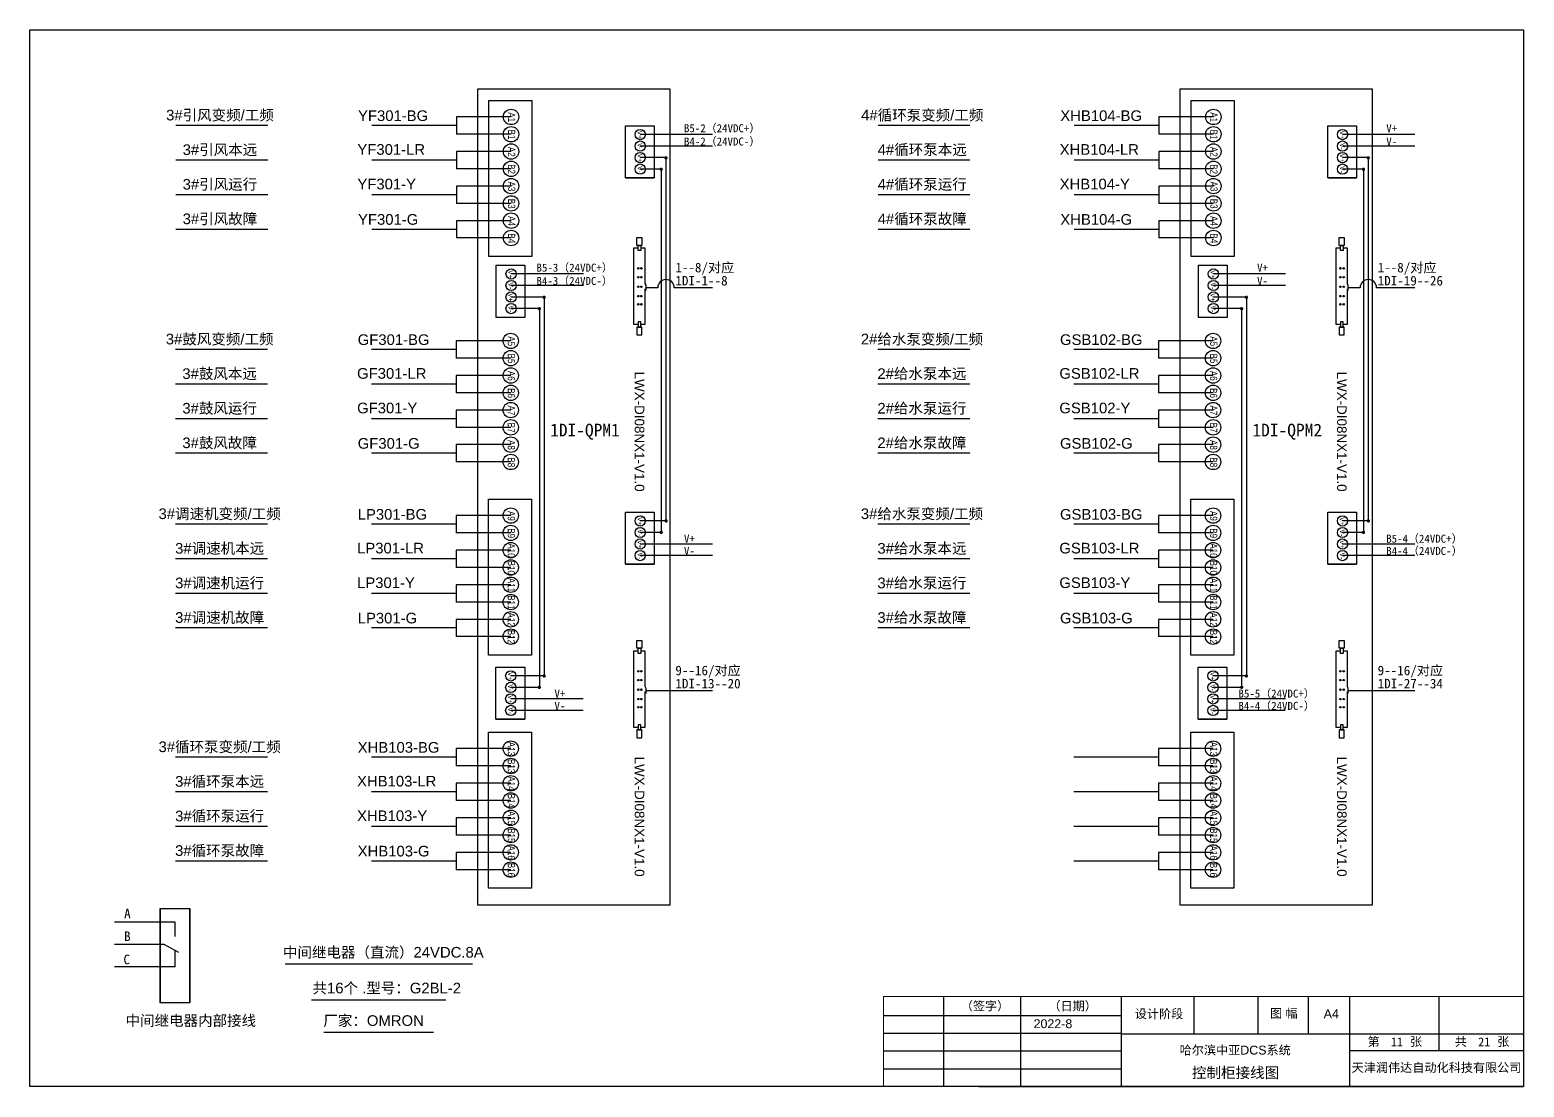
# Model space of a CAD drawing. Extents: x -156069 to -122631, y 9787 to 31117.
# Drawn here: x -156069 to -151867, y 13351 to 16323 of the extents above; entities that cross this region are included whole.
import ezdxf
from ezdxf.enums import TextEntityAlignment as Align

# ---------------------------------------------------------------- set-up
doc = ezdxf.new("R2010")
doc.units = 0
doc.layers.get('0').update_dxf_attribs({"linetype": 'CONTINUOUS'})
doc.layers.add('1', color=143, linetype='CONTINUOUS')
doc.layers.add('TEXT', color=3, linetype='CONTINUOUS')
doc.styles.add('Arial', font='arial.ttf')
doc.styles.get("Standard").update_dxf_attribs({"font": ''})
doc.styles.get('Standard').set_extended_font_data('SimSun')

msp = doc.modelspace()

# ---------------------------------------------------------------- linework, layer by layer
for p, q in [((-154809.14691, 16157.5412), (-154269.14691, 16157.5412)), ((-154809.14691, 13862.54148), (-154809.14691, 16157.5412)), ((-154269.14691, 16157.5412), (-154269.14691, 13862.54148)), ((-152834.42399, 16157.5412), (-152294.42399, 16157.5412)), ((-152834.42399, 13862.54148), (-152834.42399, 16157.5412)), ((-152294.42399, 16157.5412), (-152294.42399, 13862.54148)), ((-154869.18318, 16053.80863), (-155107.70578, 16053.80863)), ((-154715.85963, 16078.10863), (-154869.18318, 16078.10863)), ((-154869.18318, 16078.10863), (-154869.18318, 16029.50863)), ((-152894.46026, 16053.80863), (-153132.98286, 16053.80863)), ((-152741.13671, 16078.10863), (-152894.46026, 16078.10863)), ((-152894.46026, 16078.10863), (-152894.46026, 16029.50863)), ((-154715.85963, 16029.50863), (-154869.18318, 16029.50863)), ((-154149.41957, 16028.63164), (-154352.61583, 16028.63164)), ((-152741.13671, 16029.50863), (-152894.46026, 16029.50863)), ((-152174.69665, 16028.63164), (-152377.8929, 16028.63164)), ((-154715.85963, 15980.90863), (-154869.18318, 15980.90863)), ((-154869.18318, 15980.90863), (-154869.18318, 15932.30863)), ((-154149.42117, 15996.23164), (-154352.61583, 15996.23164)), ((-154280.3055, 15966.46327), (-154280.3055, 14942.13598)), ((-152741.13671, 15980.90863), (-152894.46026, 15980.90863)), ((-152894.46026, 15980.90863), (-152894.46026, 15932.30863)), ((-152174.69824, 15996.23164), (-152377.8929, 15996.23164)), ((-152305.58258, 15966.46327), (-152305.58258, 14942.13598)), ((-154869.18318, 15956.60863), (-155107.70578, 15956.60863)), ((-154715.85963, 15932.30863), (-154869.18318, 15932.30863)), ((-154277.65942, 15963.83164), (-154352.61583, 15963.83164)), ((-154290.8783, 15931.43164), (-154352.61583, 15931.43164)), ((-154293.63621, 15934.10964), (-154293.63621, 14913.35307)), ((-152894.46026, 15956.60863), (-153132.98286, 15956.60863)), ((-152741.13671, 15932.30863), (-152894.46026, 15932.30863)), ((-152302.9365, 15963.83164), (-152377.8929, 15963.83164)), ((-152316.15538, 15931.43164), (-152377.8929, 15931.43164)), ((-152318.91328, 15934.10964), (-152318.91328, 14913.35307)), ((-154715.85963, 15883.70863), (-154869.18318, 15883.70863)), ((-154869.18318, 15883.70863), (-154869.18318, 15835.10863)), ((-154394.47975, 15906.73558), (-154313.47975, 15906.73558)), ((-152741.13671, 15883.70863), (-152894.46026, 15883.70863)), ((-152894.46026, 15883.70863), (-152894.46026, 15835.10863)), ((-152419.75683, 15906.73558), (-152338.75683, 15906.73558)), ((-154869.18318, 15859.40863), (-155107.70578, 15859.40863)), ((-152894.46026, 15859.40863), (-153132.98286, 15859.40863)), ((-154715.85963, 15835.10863), (-154869.18318, 15835.10863)), ((-152741.13671, 15835.10863), (-152894.46026, 15835.10863)), ((-154869.18318, 15762.20863), (-155107.70578, 15762.20863)), ((-154715.85963, 15786.50863), (-154869.18318, 15786.50863)), ((-154869.18318, 15786.50863), (-154869.18318, 15737.90863)), ((-152894.46026, 15762.20863), (-153132.98286, 15762.20863)), ((-152741.13671, 15786.50863), (-152894.46026, 15786.50863)), ((-152894.46026, 15786.50863), (-152894.46026, 15737.90863)), ((-154715.85963, 15737.90863), (-154869.18318, 15737.90863)), ((-152741.13671, 15737.90863), (-152894.46026, 15737.90863)), ((-154370.3668, 15710.39719), (-154358.42691, 15710.39719)), ((-154370.3668, 15494.33104), (-154370.3668, 15710.39719)), ((-154350.95999, 15710.39719), (-154339.62417, 15710.39719)), ((-154339.62417, 15710.39719), (-154339.62417, 15610.35793)), ((-152395.64387, 15710.39719), (-152383.70399, 15710.39719)), ((-152395.64387, 15494.33104), (-152395.64387, 15710.39719)), ((-152376.23707, 15710.39719), (-152364.90125, 15710.39719)), ((-152364.90125, 15710.39719), (-152364.90125, 15610.35793)), ((-154512.66338, 15636.70923), (-154715.85963, 15636.70923)), ((-152537.94045, 15636.70923), (-152741.13671, 15636.70923)), ((-154512.66497, 15604.30923), (-154715.85963, 15604.30923)), ((-154339.62417, 15610.35793), (-154337.3267, 15605.35864)), ((-154339.62417, 15595.42033), (-154339.62417, 15494.33104)), ((-154339.62417, 15595.42033), (-154337.3267, 15590.42104)), ((-154337.3267, 15605.35864), (-154337.3267, 15590.42104)), ((-154303.51546, 15597.88984), (-154337.3267, 15597.88984)), ((-154149.41957, 15597.88984), (-154257.09553, 15597.88984)), ((-152537.94205, 15604.30923), (-152741.13671, 15604.30923)), ((-152364.90125, 15610.35793), (-152362.60378, 15605.35864)), ((-152364.90125, 15595.42033), (-152364.90125, 15494.33104)), ((-152364.90125, 15595.42033), (-152362.60378, 15590.42104)), ((-152362.60378, 15605.35864), (-152362.60378, 15590.42104)), ((-152328.79254, 15597.88984), (-152362.60378, 15597.88984)), ((-152174.69665, 15597.88984), (-152282.37261, 15597.88984)), ((-154625.70186, 15571.90923), (-154715.85963, 15571.90923)), ((-154623.05578, 15574.54085), (-154623.05578, 14507.15007)), ((-152650.97894, 15571.90923), (-152741.13671, 15571.90923)), ((-152648.33286, 15574.54085), (-152648.33286, 14507.15007)), ((-154639.1444, 15539.50923), (-154715.85963, 15539.50923)), ((-154636.38649, 15542.18723), (-154636.38649, 14474.75007)), ((-152664.42148, 15539.50923), (-152741.13671, 15539.50923)), ((-152661.66357, 15542.18723), (-152661.66357, 14474.75007)), ((-154358.43161, 15494.33104), (-154370.3668, 15494.33104)), ((-154339.62417, 15494.33104), (-154350.96468, 15494.33104)), ((-152383.70869, 15494.33104), (-152395.64387, 15494.33104)), ((-152364.90125, 15494.33104), (-152376.24176, 15494.33104)), ((-154870.05441, 15424.28586), (-155108.57701, 15424.28586)), ((-154716.73086, 15448.58586), (-154870.05441, 15448.58586)), ((-154870.05441, 15448.58586), (-154870.05441, 15399.98586)), ((-152895.33148, 15424.28586), (-153133.85408, 15424.28586)), ((-152742.00794, 15448.58586), (-152895.33148, 15448.58586)), ((-152895.33148, 15448.58586), (-152895.33148, 15399.98586)), ((-154716.73086, 15399.98586), (-154870.05441, 15399.98586)), ((-152742.00794, 15399.98586), (-152895.33148, 15399.98586)), ((-154716.73086, 15351.38586), (-154870.05441, 15351.38586)), ((-154870.05441, 15351.38586), (-154870.05441, 15302.78586)), ((-152742.00794, 15351.38586), (-152895.33148, 15351.38586)), ((-152895.33148, 15351.38586), (-152895.33148, 15302.78586)), ((-154870.05441, 15327.08586), (-155108.57701, 15327.08586)), ((-154716.73086, 15302.78586), (-154870.05441, 15302.78586)), ((-152895.33148, 15327.08586), (-153133.85408, 15327.08586)), ((-152742.00794, 15302.78586), (-152895.33148, 15302.78586)), ((-154716.73086, 15254.18586), (-154870.05441, 15254.18586)), ((-154870.05441, 15254.18586), (-154870.05441, 15205.58586)), ((-152742.00794, 15254.18586), (-152895.33148, 15254.18586)), ((-152895.33148, 15254.18586), (-152895.33148, 15205.58586)), ((-154870.05441, 15229.88586), (-155108.57701, 15229.88586)), ((-152895.33148, 15229.88586), (-153133.85408, 15229.88586)), ((-154716.73086, 15205.58586), (-154870.05441, 15205.58586)), ((-152742.00794, 15205.58586), (-152895.33148, 15205.58586)), ((-154870.05441, 15132.68586), (-155108.57701, 15132.68586)), ((-154716.73086, 15156.98586), (-154870.05441, 15156.98586)), ((-154870.05441, 15156.98586), (-154870.05441, 15108.38586)), ((-152895.33148, 15132.68586), (-153133.85408, 15132.68586)), ((-152742.00794, 15156.98586), (-152895.33148, 15156.98586)), ((-152895.33148, 15156.98586), (-152895.33148, 15108.38586)), ((-154716.73086, 15108.38586), (-154870.05441, 15108.38586)), ((-152742.00794, 15108.38586), (-152895.33148, 15108.38586)), ((-154716.73086, 14957.58823), (-154870.05441, 14957.58823)), ((-154870.05441, 14957.58823), (-154870.05441, 14908.98823)), ((-152742.00794, 14957.58823), (-152895.33148, 14957.58823)), ((-152895.33148, 14957.58823), (-152895.33148, 14908.98823)), ((-154870.05441, 14933.28823), (-155108.57701, 14933.28823)), ((-154277.133, 14942.54823), (-154352.61583, 14942.54823)), ((-154279.94077, 14942.54823), (-154279.94077, 14939.74045)), ((-152895.33148, 14933.28823), (-153133.85408, 14933.28823)), ((-152302.41007, 14942.54823), (-152377.8929, 14942.54823)), ((-152305.21785, 14942.54823), (-152305.21785, 14939.74045)), ((-154716.73086, 14908.98823), (-154870.05441, 14908.98823)), ((-154293.63621, 14910.14823), (-154352.61583, 14910.14823)), ((-154149.04784, 14877.74823), (-154352.61583, 14877.74823)), ((-154293.63621, 14910.14823), (-154293.63621, 14907.34045)), ((-152742.00794, 14908.98823), (-152895.33148, 14908.98823)), ((-152318.91328, 14910.14823), (-152377.8929, 14910.14823)), ((-152174.32491, 14877.74823), (-152377.8929, 14877.74823)), ((-152318.91328, 14910.14823), (-152318.91328, 14907.34045)), ((-154870.05441, 14836.08823), (-155108.57701, 14836.08823)), ((-154716.73086, 14860.38823), (-154870.05441, 14860.38823)), ((-154870.05441, 14860.38823), (-154870.05441, 14811.78823)), ((-154149.41957, 14845.34823), (-154352.61583, 14845.34823)), ((-152895.33148, 14836.08823), (-153133.85408, 14836.08823)), ((-152742.00794, 14860.38823), (-152895.33148, 14860.38823)), ((-152895.33148, 14860.38823), (-152895.33148, 14811.78823)), ((-152174.69665, 14845.34823), (-152377.8929, 14845.34823)), ((-154716.73086, 14811.78823), (-154870.05441, 14811.78823)), ((-154394.47975, 14820.65217), (-154313.47975, 14820.65217)), ((-152742.00794, 14811.78823), (-152895.33148, 14811.78823)), ((-152419.75683, 14820.65217), (-152338.75683, 14820.65217)), ((-154716.73086, 14763.18823), (-154870.05441, 14763.18823)), ((-154870.05441, 14763.18823), (-154870.05441, 14714.58823)), ((-152742.00794, 14763.18823), (-152895.33148, 14763.18823)), ((-152895.33148, 14763.18823), (-152895.33148, 14714.58823)), ((-154870.05441, 14738.88823), (-155108.57701, 14738.88823)), ((-154716.73086, 14714.58823), (-154870.05441, 14714.58823)), ((-152895.33148, 14738.88823), (-153133.85408, 14738.88823)), ((-152742.00794, 14714.58823), (-152895.33148, 14714.58823)), ((-154716.73086, 14665.98823), (-154870.05441, 14665.98823)), ((-154870.05441, 14665.98823), (-154870.05441, 14617.38823)), ((-152742.00794, 14665.98823), (-152895.33148, 14665.98823)), ((-152895.33148, 14665.98823), (-152895.33148, 14617.38823)), ((-154870.05441, 14641.68823), (-155108.57701, 14641.68823)), ((-152895.33148, 14641.68823), (-153133.85408, 14641.68823)), ((-154716.73086, 14617.38823), (-154870.05441, 14617.38823)), ((-152742.00794, 14617.38823), (-152895.33148, 14617.38823)), ((-154370.3668, 14577.96234), (-154358.42691, 14577.96234)), ((-154370.3668, 14361.89619), (-154370.3668, 14577.96234)), ((-154350.95999, 14577.96234), (-154339.62417, 14577.96234)), ((-154339.62417, 14577.96234), (-154339.62417, 14477.92307)), ((-152395.64387, 14577.96234), (-152383.70399, 14577.96234)), ((-152395.64387, 14361.89619), (-152395.64387, 14577.96234)), ((-152376.23707, 14577.96234), (-152364.90125, 14577.96234)), ((-152364.90125, 14577.96234), (-152364.90125, 14477.92307)), ((-154620.29787, 14507.15007), (-154716.73086, 14507.15007)), ((-154623.05578, 14506.62323), (-154623.05578, 14503.81545)), ((-152645.57495, 14507.15007), (-152742.00794, 14507.15007)), ((-152648.33286, 14506.62323), (-152648.33286, 14503.81545)), ((-154633.57871, 14474.75007), (-154716.73086, 14474.75007)), ((-154636.38649, 14474.75007), (-154636.38649, 14471.94229)), ((-154339.62417, 14477.92307), (-154337.3267, 14472.92378)), ((-154339.62417, 14462.98547), (-154339.62417, 14361.89619)), ((-154339.62417, 14462.98547), (-154337.3267, 14457.98618)), ((-154337.3267, 14472.92378), (-154337.3267, 14457.98618)), ((-154149.41957, 14465.45498), (-154337.3267, 14465.45498)), ((-152658.85579, 14474.75007), (-152742.00794, 14474.75007)), ((-152661.66357, 14474.75007), (-152661.66357, 14471.94229)), ((-152364.90125, 14477.92307), (-152362.60378, 14472.92378)), ((-152364.90125, 14462.98547), (-152364.90125, 14361.89619)), ((-152364.90125, 14462.98547), (-152362.60378, 14457.98618)), ((-152362.60378, 14472.92378), (-152362.60378, 14457.98618)), ((-152174.69665, 14465.45498), (-152362.60378, 14465.45498)), ((-154513.16287, 14442.35007), (-154716.73086, 14442.35007)), ((-152538.43995, 14442.35007), (-152742.00794, 14442.35007)), ((-154758.59479, 14385.25401), (-154677.59479, 14385.25401)), ((-154513.5346, 14409.95007), (-154716.73086, 14409.95007)), ((-152783.87187, 14385.25401), (-152702.87187, 14385.25401)), ((-152538.81168, 14409.95007), (-152742.00794, 14409.95007)), ((-154358.43161, 14361.89619), (-154370.3668, 14361.89619)), ((-154339.62417, 14361.89619), (-154350.96468, 14361.89619)), ((-152383.70869, 14361.89619), (-152395.64387, 14361.89619)), ((-152364.90125, 14361.89619), (-152376.24176, 14361.89619)), ((-154716.73086, 14302.55483), (-154870.05441, 14302.55483)), ((-154870.05441, 14302.55483), (-154870.05441, 14253.95483)), ((-152742.00794, 14302.55483), (-152895.33148, 14302.55483)), ((-152895.33148, 14302.55483), (-152895.33148, 14253.95483)), ((-154870.05441, 14278.25483), (-155108.57701, 14278.25483)), ((-154716.73086, 14253.95483), (-154870.05441, 14253.95483)), ((-152895.33148, 14278.25483), (-153133.85408, 14278.25483)), ((-152742.00794, 14253.95483), (-152895.33148, 14253.95483)), ((-154716.73086, 14205.35483), (-154870.05441, 14205.35483)), ((-154870.05441, 14205.35483), (-154870.05441, 14156.75483)), ((-152742.00794, 14205.35483), (-152895.33148, 14205.35483)), ((-152895.33148, 14205.35483), (-152895.33148, 14156.75483)), ((-154870.05441, 14181.05483), (-155108.57701, 14181.05483)), ((-152895.33148, 14181.05483), (-153133.85408, 14181.05483)), ((-154716.73086, 14156.75483), (-154870.05441, 14156.75483)), ((-152742.00794, 14156.75483), (-152895.33148, 14156.75483)), ((-154870.05441, 14083.85483), (-155108.57701, 14083.85483)), ((-154716.73086, 14108.15483), (-154870.05441, 14108.15483)), ((-154870.05441, 14108.15483), (-154870.05441, 14059.55483)), ((-152895.33148, 14083.85483), (-153133.85408, 14083.85483)), ((-152742.00794, 14108.15483), (-152895.33148, 14108.15483)), ((-152895.33148, 14108.15483), (-152895.33148, 14059.55483)), ((-154716.73086, 14059.55483), (-154870.05441, 14059.55483)), ((-152742.00794, 14059.55483), (-152895.33148, 14059.55483)), ((-154716.73086, 14010.95483), (-154870.05441, 14010.95483)), ((-154870.05441, 14010.95483), (-154870.05441, 13962.35483)), ((-152742.00794, 14010.95483), (-152895.33148, 14010.95483)), ((-152895.33148, 14010.95483), (-152895.33148, 13962.35483)), ((-154870.05441, 13986.65483), (-155108.57701, 13986.65483)), ((-154716.73086, 13962.35483), (-154870.05441, 13962.35483)), ((-152895.33148, 13986.65483), (-153133.85408, 13986.65483)), ((-152742.00794, 13962.35483), (-152895.33148, 13962.35483)), ((-154269.14691, 13862.54148), (-154809.14691, 13862.54148)), ((-152294.42399, 13862.54148), (-152834.42399, 13862.54148)), ((-155351.36347, 13697.46596), (-154824.69913, 13697.46596)), ((-155277.13333, 13596.9186), (-154898.92927, 13596.9186)), ((-155242.46704, 13505.51191), (-154933.59555, 13505.51191))]:
    msp.add_line(p, q)
at = {"color": 1}
for p, q in [((-155702.93758, 13853.65327), (-155702.93758, 13588.30804)), ((-155618.79918, 13588.30816), (-155618.72945, 13853.65327)), ((-155660.44743, 13814.84801), (-155831.41815, 13814.84801)), ((-155660.44743, 13774.40924), (-155660.44743, 13814.84801)), ((-155660.44743, 13774.40924), (-155660.44743, 13814.84801)), ((-155691.64637, 13751.84801), (-155831.41815, 13751.84801)), ((-155650.44743, 13729.28678), (-155691.64637, 13751.84801)), ((-155660.44743, 13688.84801), (-155660.44743, 13734.76295)), ((-155660.44743, 13688.84801), (-155831.41815, 13688.84801)), ((-155618.79918, 13588.30816), (-155703.00731, 13588.30816))]:
    msp.add_line(p, q, dxfattribs=at)
for points in [[(-154778.65553, 16124.77018), (-154657.15553, 16124.77018), (-154657.15553, 15686.27265), (-154778.65553, 15686.27265)], [(-152803.9326, 16124.77018), (-152682.4326, 16124.77018), (-152682.4326, 15686.27265), (-152803.9326, 15686.27265)], [(-154394.47975, 16053.39434), (-154313.47975, 16053.39434), (-154313.47975, 15906.73558), (-154394.47975, 15906.73558)], [(-152419.75683, 16053.39434), (-152338.75683, 16053.39434), (-152338.75683, 15906.73558), (-152419.75683, 15906.73558)], [(-154347.80476, 15717.08564), (-154362.31454, 15717.08564), (-154362.31454, 15739.42934), (-154347.80476, 15739.42934)], [(-154358.42691, 15717.08564), (-154350.95999, 15717.08564), (-154350.95999, 15702.48465), (-154358.42691, 15702.48465)], [(-152373.08184, 15717.08564), (-152387.59161, 15717.08564), (-152387.59161, 15739.42934), (-152373.08184, 15739.42934)], [(-152383.70399, 15717.08564), (-152376.23707, 15717.08564), (-152376.23707, 15702.48465), (-152383.70399, 15702.48465)], [(-154757.72356, 15661.47193), (-154676.72356, 15661.47193), (-154676.72356, 15514.81316), (-154757.72356, 15514.81316)], [(-152783.00064, 15661.47193), (-152702.00064, 15661.47193), (-152702.00064, 15514.81316), (-152783.00064, 15514.81316)], [(-154347.80946, 15487.68156), (-154362.31923, 15487.68156), (-154362.31923, 15465.33785), (-154347.80946, 15465.33785)], [(-154358.43161, 15487.68156), (-154350.96468, 15487.68156), (-154350.96468, 15502.28255), (-154358.43161, 15502.28255)], [(-152373.08654, 15487.68156), (-152387.59631, 15487.68156), (-152387.59631, 15465.33785), (-152373.08654, 15465.33785)], [(-152383.70869, 15487.68156), (-152376.24176, 15487.68156), (-152376.24176, 15502.28255), (-152383.70869, 15502.28255)], [(-154779.52675, 15004.24979), (-154658.02675, 15004.24979), (-154658.02675, 14565.75225), (-154779.52675, 14565.75225)], [(-152804.80383, 15004.24979), (-152683.30383, 15004.24979), (-152683.30383, 14565.75225), (-152804.80383, 14565.75225)], [(-154394.47975, 14967.31093), (-154313.47975, 14967.31093), (-154313.47975, 14820.65217), (-154394.47975, 14820.65217)], [(-152419.75683, 14967.31093), (-152338.75683, 14967.31093), (-152338.75683, 14820.65217), (-152419.75683, 14820.65217)], [(-154347.80476, 14584.65078), (-154362.31454, 14584.65078), (-154362.31454, 14606.99449), (-154347.80476, 14606.99449)], [(-154358.42691, 14584.65078), (-154350.95999, 14584.65078), (-154350.95999, 14570.04979), (-154358.42691, 14570.04979)], [(-152373.08184, 14584.65078), (-152387.59161, 14584.65078), (-152387.59161, 14606.99449), (-152373.08184, 14606.99449)], [(-152383.70399, 14584.65078), (-152376.23707, 14584.65078), (-152376.23707, 14570.04979), (-152383.70399, 14570.04979)], [(-154758.59479, 14531.91277), (-154677.59479, 14531.91277), (-154677.59479, 14385.25401), (-154758.59479, 14385.25401)], [(-152783.87187, 14531.91277), (-152702.87187, 14531.91277), (-152702.87187, 14385.25401), (-152783.87187, 14385.25401)], [(-154358.43161, 14355.2467), (-154350.96468, 14355.2467), (-154350.96468, 14369.84769), (-154358.43161, 14369.84769)], [(-152383.70869, 14355.2467), (-152376.24176, 14355.2467), (-152376.24176, 14369.84769), (-152383.70869, 14369.84769)], [(-154779.52675, 14349.21638), (-154658.02675, 14349.21638), (-154658.02675, 13910.71885), (-154779.52675, 13910.71885)], [(-154347.80946, 14355.2467), (-154362.31923, 14355.2467), (-154362.31923, 14332.903), (-154347.80946, 14332.903)], [(-152804.80383, 14349.21638), (-152683.30383, 14349.21638), (-152683.30383, 13910.71885), (-152804.80383, 13910.71885)], [(-152373.08654, 14355.2467), (-152387.59631, 14355.2467), (-152387.59631, 14332.903), (-152373.08654, 14332.903)]]:
    msp.add_lwpolyline(points, close=True)
at = {"color": 0, "const_width": 3.55509}
for points in [[(-154282.95157, 15963.83164, 1.416007894), (-154277.65942, 15963.83164, 0.8562672404)], [(-152308.22865, 15963.83164, 1.416007894), (-152302.9365, 15963.83164, 0.8562672404)], [(-154296.28228, 15931.84389, 1.416007894), (-154290.99013, 15931.84389, 0.8562672404)], [(-152321.55936, 15931.84389, 1.416007894), (-152316.26721, 15931.84389, 0.8562672404)], [(-154625.70186, 15571.90923, 1.416007894), (-154620.4097, 15571.90923, 0.8562672404)], [(-152650.97894, 15571.90923, 1.416007894), (-152645.68678, 15571.90923, 0.8562672404)], [(-154639.03257, 15539.92148, 1.416007894), (-154633.74041, 15539.92148, 0.8562672404)], [(-152664.30965, 15539.92148, 1.416007894), (-152659.01749, 15539.92148, 0.8562672404)], [(-154282.58685, 14943.48732, 1.416007894), (-154277.2947, 14943.48732, 0.8562672404)], [(-152307.86393, 14943.48732, 1.416007894), (-152302.57177, 14943.48732, 0.8562672404)], [(-154296.28228, 14911.08732, 1.416007894), (-154290.99013, 14911.08732, 0.8562672404)], [(-152321.55936, 14911.08732, 1.416007894), (-152316.26721, 14911.08732, 0.8562672404)], [(-154625.70186, 14507.56232, 1.416007894), (-154620.4097, 14507.56232, 0.8562672404)], [(-152650.97894, 14507.56232, 1.416007894), (-152645.68678, 14507.56232, 0.8562672404)], [(-154639.03257, 14475.68916, 1.416007894), (-154633.74041, 14475.68916, 0.8562672404)], [(-152664.30965, 14475.68916, 1.416007894), (-152659.01749, 14475.68916, 0.8562672404)]]:
    msp.add_lwpolyline(points, format="xyb", close=True, dxfattribs=at)
at = {"color": 1}
msp.add_lwpolyline([(-155702.93758, 13853.65327), (-155618.79918, 13853.65327), (-155618.79918, 13588.30816), (-155702.93758, 13588.30816)], close=True, dxfattribs=at)
for centre, radius in [((-154715.85963, 16078.10863), 21.66598), ((-152741.13671, 16078.10863), 21.66598), ((-154715.85963, 16029.50863), 21.66598), ((-152741.13671, 16029.50863), 21.66598), ((-154352.61583, 16028.63164), 14.44399), ((-154352.61583, 15996.23164), 14.44399), ((-152377.8929, 16028.63164), 14.44399), ((-152377.8929, 15996.23164), 14.44399), ((-154715.85963, 15980.90863), 21.66598), ((-154352.61583, 15963.83164), 14.44399), ((-152741.13671, 15980.90863), 21.66598), ((-152377.8929, 15963.83164), 14.44399), ((-154715.85963, 15932.30863), 21.66598), ((-154352.61583, 15931.43164), 14.44399), ((-152741.13671, 15932.30863), 21.66598), ((-152377.8929, 15931.43164), 14.44399), ((-154715.85963, 15883.70863), 21.66598), ((-152741.13671, 15883.70863), 21.66598), ((-154715.85963, 15835.10863), 21.66598), ((-152741.13671, 15835.10863), 21.66598), ((-154715.85963, 15786.50863), 21.66598), ((-152741.13671, 15786.50863), 21.66598), ((-154715.85963, 15737.90863), 21.66598), ((-152741.13671, 15737.90863), 21.66598), ((-154715.85963, 15636.70923), 14.44399), ((-154358.42691, 15652.47356), 2.00385), ((-154349.37301, 15652.47356), 2.00385), ((-152741.13671, 15636.70923), 14.44399), ((-152383.70399, 15652.47356), 2.00385), ((-152374.65009, 15652.47356), 2.00385), ((-154715.85963, 15604.30923), 14.44399), ((-154358.42691, 15627.50573), 2.00385), ((-154358.42691, 15600.75318), 2.00385), ((-154349.37301, 15627.50573), 2.00385), ((-154349.37301, 15600.75318), 2.00385), ((-152741.13671, 15604.30923), 14.44399), ((-152383.70399, 15627.50573), 2.00385), ((-152383.70399, 15600.75318), 2.00385), ((-152374.65009, 15627.50573), 2.00385), ((-152374.65009, 15600.75318), 2.00385), ((-154715.85963, 15571.90923), 14.44399), ((-154715.85963, 15539.50923), 14.44399), ((-154358.42691, 15574.35307), 2.00385), ((-154358.42691, 15551.50078), 2.00385), ((-154349.37301, 15574.35307), 2.00385), ((-154349.37301, 15551.50078), 2.00385), ((-152741.13671, 15571.90923), 14.44399), ((-152741.13671, 15539.50923), 14.44399), ((-152383.70399, 15574.35307), 2.00385), ((-152383.70399, 15551.50078), 2.00385), ((-152374.65009, 15574.35307), 2.00385), ((-152374.65009, 15551.50078), 2.00385), ((-154716.73086, 15448.58586), 21.66598), ((-152742.00794, 15448.58586), 21.66598), ((-154716.73086, 15399.98586), 21.66598), ((-152742.00794, 15399.98586), 21.66598), ((-154716.73086, 15351.38586), 21.66598), ((-152742.00794, 15351.38586), 21.66598), ((-154716.73086, 15302.78586), 21.66598), ((-152742.00794, 15302.78586), 21.66598), ((-154716.73086, 15254.18586), 21.66598), ((-152742.00794, 15254.18586), 21.66598), ((-154716.73086, 15205.58586), 21.66598), ((-152742.00794, 15205.58586), 21.66598), ((-154716.73086, 15156.98586), 21.66598), ((-152742.00794, 15156.98586), 21.66598), ((-154716.73086, 15108.38586), 21.66598), ((-152742.00794, 15108.38586), 21.66598), ((-154716.73086, 14957.58823), 21.66598), ((-152742.00794, 14957.58823), 21.66598), ((-154716.73086, 14908.98823), 21.66598), ((-154352.61583, 14942.54823), 14.44399), ((-154352.61583, 14910.14823), 14.44399), ((-152742.00794, 14908.98823), 21.66598), ((-152377.8929, 14942.54823), 14.44399), ((-152377.8929, 14910.14823), 14.44399), ((-154716.73086, 14860.38823), 21.66598), ((-154352.61583, 14877.74823), 14.44399), ((-152742.00794, 14860.38823), 21.66598), ((-152377.8929, 14877.74823), 14.44399), ((-154716.73086, 14811.78823), 21.66598), ((-154352.61583, 14845.34823), 14.44399), ((-152742.00794, 14811.78823), 21.66598), ((-152377.8929, 14845.34823), 14.44399), ((-154716.73086, 14763.18823), 21.66598), ((-152742.00794, 14763.18823), 21.66598), ((-154716.73086, 14714.58823), 21.66598), ((-152742.00794, 14714.58823), 21.66598), ((-154716.73086, 14665.98823), 21.66598), ((-152742.00794, 14665.98823), 21.66598), ((-154716.73086, 14617.38823), 21.66598), ((-152742.00794, 14617.38823), 21.66598), ((-154716.73086, 14507.15007), 14.44399), ((-154358.42691, 14520.03871), 2.00385), ((-154358.42691, 14495.07088), 2.00385), ((-154349.37301, 14520.03871), 2.00385), ((-154349.37301, 14495.07088), 2.00385), ((-152742.00794, 14507.15007), 14.44399), ((-152383.70399, 14520.03871), 2.00385), ((-152383.70399, 14495.07088), 2.00385), ((-152374.65009, 14520.03871), 2.00385), ((-152374.65009, 14495.07088), 2.00385), ((-154716.73086, 14474.75007), 14.44399), ((-154716.73086, 14442.35007), 14.44399), ((-154358.42691, 14468.31833), 2.00385), ((-154349.37301, 14468.31833), 2.00385), ((-152742.00794, 14474.75007), 14.44399), ((-152742.00794, 14442.35007), 14.44399), ((-152383.70399, 14468.31833), 2.00385), ((-152374.65009, 14468.31833), 2.00385), ((-154716.73086, 14409.95007), 14.44399), ((-154358.42691, 14441.91822), 2.00385), ((-154358.42691, 14419.06593), 2.00385), ((-154349.37301, 14441.91822), 2.00385), ((-154349.37301, 14419.06593), 2.00385), ((-152742.00794, 14409.95007), 14.44399), ((-152383.70399, 14441.91822), 2.00385), ((-152383.70399, 14419.06593), 2.00385), ((-152374.65009, 14441.91822), 2.00385), ((-152374.65009, 14419.06593), 2.00385), ((-154716.73086, 14302.55483), 21.66598), ((-152742.00794, 14302.55483), 21.66598), ((-154716.73086, 14253.95483), 21.66598), ((-152742.00794, 14253.95483), 21.66598), ((-154716.73086, 14205.35483), 21.66598), ((-152742.00794, 14205.35483), 21.66598), ((-154716.73086, 14156.75483), 21.66598), ((-152742.00794, 14156.75483), 21.66598), ((-154716.73086, 14108.15483), 21.66598), ((-152742.00794, 14108.15483), 21.66598), ((-154716.73086, 14059.55483), 21.66598), ((-152742.00794, 14059.55483), 21.66598), ((-154716.73086, 14010.95483), 21.66598), ((-152742.00794, 14010.95483), 21.66598), ((-154716.73086, 13962.35483), 21.66598), ((-152742.00794, 13962.35483), 21.66598)]:
    msp.add_circle(centre, radius)
for centre in [(-154280.3055, 15597.88984), (-152305.58258, 15597.88984)]:
    msp.add_arc(centre, 23.20997, 0, 180)
at = {"layer": '1'}
for p, q in [((-156068.88514, 16322.76884), (-151868.88516, 16322.76884)), ((-156068.88514, 13352.76884), (-156068.88514, 16322.76884)), ((-151868.88516, 16322.76884), (-151868.88516, 13352.76884)), ((-153499.73475, 13606.24269), (-153499.73475, 13351.94418)), ((-153283.36348, 13606.24269), (-153283.36348, 13351.94418)), ((-152999.9437, 13606.24269), (-152999.9437, 13351.94418)), ((-152796.44568, 13606.24269), (-152796.44568, 13501.33555)), ((-152615.81789, 13606.24269), (-152615.81789, 13501.33555)), ((-152475.04695, 13606.24269), (-152475.04695, 13501.33555)), ((-152358.43199, 13606.24269), (-152358.43199, 13351.94418)), ((-152107.22416, 13606.24269), (-152107.22416, 13453.47743)), ((-153668.88521, 13552.76884), (-152999.9437, 13552.76884)), ((-153668.88521, 13502.76884), (-152999.9437, 13502.76884)), ((-152999.9437, 13501.33555), (-152254.42089, 13501.33555)), ((-152255.6855, 13501.33555), (-151868.88516, 13501.33555)), ((-153668.88521, 13452.76884), (-152999.9437, 13452.76884)), ((-151868.88516, 13453.47743), (-152358.43199, 13453.47743)), ((-153668.88521, 13402.76884), (-152999.9437, 13402.76884)), ((-151868.88516, 13352.76884), (-156068.88514, 13352.76884)), ((-153400.31011, 13352.76884), (-153668.88521, 13352.76885)), ((-153400.31011, 13352.76884), (-151868.88516, 13352.76884))]:
    msp.add_line(p, q, dxfattribs=at)
at = {"layer": '1', "const_width": 3}
for points in [[(-153668.88521, 13606.24269), (-151868.88516, 13606.24269)], [(-153668.88521, 13352.76885), (-153668.88521, 13606.24269)]]:
    msp.add_lwpolyline(points, dxfattribs=at)
at = {"layer": 'TEXT'}
for p, q in [((-155400.22742, 16053.80863), (-155658.25967, 16053.80863)), ((-153425.5045, 16053.80863), (-153683.53675, 16053.80863)), ((-155400.22742, 15956.60863), (-155658.25967, 15956.60863)), ((-153425.5045, 15956.60863), (-153683.53675, 15956.60863)), ((-155400.22742, 15859.40863), (-155658.25967, 15859.40863)), ((-153425.5045, 15859.40863), (-153683.53675, 15859.40863)), ((-155400.22742, 15762.20863), (-155658.25967, 15762.20863)), ((-153425.5045, 15762.20863), (-153683.53675, 15762.20863)), ((-155401.09865, 15424.28586), (-155659.13089, 15424.28586)), ((-153426.37573, 15424.28586), (-153684.40797, 15424.28586)), ((-155401.09865, 15327.08586), (-155659.13089, 15327.08586)), ((-153426.37573, 15327.08586), (-153684.40797, 15327.08586)), ((-155401.09865, 15229.88586), (-155659.13089, 15229.88586)), ((-153426.37573, 15229.88586), (-153684.40797, 15229.88586)), ((-155401.09865, 15132.68586), (-155659.13089, 15132.68586)), ((-153426.37573, 15132.68586), (-153684.40797, 15132.68586)), ((-155401.09865, 14933.28823), (-155659.13089, 14933.28823)), ((-153426.37573, 14933.28823), (-153684.40797, 14933.28823)), ((-155401.09865, 14836.08823), (-155659.13089, 14836.08823)), ((-153426.37573, 14836.08823), (-153684.40797, 14836.08823)), ((-155401.09865, 14738.88823), (-155659.13089, 14738.88823)), ((-153426.37573, 14738.88823), (-153684.40797, 14738.88823)), ((-155401.09865, 14641.68823), (-155659.13089, 14641.68823)), ((-153426.37573, 14641.68823), (-153684.40797, 14641.68823)), ((-155401.09865, 14278.25483), (-155659.13089, 14278.25483)), ((-155401.09865, 14181.05483), (-155659.13089, 14181.05483)), ((-155401.09865, 14083.85483), (-155659.13089, 14083.85483)), ((-155401.09865, 13986.65483), (-155659.13089, 13986.65483))]:
    msp.add_line(p, q, dxfattribs=at)

# ---------------------------------------------------------------- texts
at = {"color": 0, "style": 'Arial', "width": 0.8}
for s, height, p in [('A1', 20.25, (-154714.21076, 16077.29488)), ('A1', 20.25, (-152739.48784, 16077.29488)), ('B1', 20.25, (-154714.21076, 16028.69488)), ('V+', 13.5, (-154353.35147, 16027.71284)), ('B1', 20.25, (-152739.48784, 16028.69488)), ('V+', 13.5, (-152378.62854, 16027.71284)), ('A2', 20.25, (-154714.21076, 15980.09488)), ('V-', 13.5, (-154353.35147, 15995.31284)), ('V+', 13.5, (-154353.35147, 15962.91284)), ('A2', 20.25, (-152739.48784, 15980.09488)), ('V-', 13.5, (-152378.62854, 15995.31284)), ('V+', 13.5, (-152378.62854, 15962.91284)), ('B2', 20.25, (-154714.21076, 15931.49488)), ('V-', 13.5, (-154353.35147, 15930.51284)), ('B2', 20.25, (-152739.48784, 15931.49488)), ('V-', 13.5, (-152378.62854, 15930.51284)), ('A3', 20.25, (-154714.21076, 15882.89488)), ('A3', 20.25, (-152739.48784, 15882.89488)), ('B3', 20.25, (-154714.21076, 15834.29488)), ('B3', 20.25, (-152739.48784, 15834.29488)), ('A4', 20.25, (-154714.21076, 15785.69488)), ('A4', 20.25, (-152739.48784, 15785.69488)), ('B4', 20.25, (-154714.21076, 15737.09488)), ('B4', 20.25, (-152739.48784, 15737.09488)), ('V+', 13.5, (-154716.59527, 15635.79042)), ('V+', 13.5, (-152741.87235, 15635.79042)), ('V-', 13.5, (-154716.59527, 15603.39042)), ('V-', 13.5, (-152741.87235, 15603.39042)), ('V+', 13.5, (-154716.59527, 15570.99042)), ('V-', 13.5, (-154716.59527, 15538.59042)), ('V+', 13.5, (-152741.87235, 15570.99042)), ('V-', 13.5, (-152741.87235, 15538.59042)), ('A5', 20.25, (-154715.08199, 15447.77211)), ('A5', 20.25, (-152740.35906, 15447.77211)), ('B5', 20.25, (-154715.08199, 15399.17211)), ('B5', 20.25, (-152740.35906, 15399.17211)), ('A6', 20.25, (-154715.08199, 15350.57211)), ('A6', 20.25, (-152740.35906, 15350.57211)), ('B6', 20.25, (-154715.08199, 15301.97211)), ('B6', 20.25, (-152740.35906, 15301.97211)), ('A7', 20.25, (-154715.08199, 15253.37211)), ('A7', 20.25, (-152740.35906, 15253.37211)), ('B7', 20.25, (-154715.08199, 15204.77211)), ('B7', 20.25, (-152740.35906, 15204.77211)), ('A8', 20.25, (-154715.08199, 15156.17211)), ('A8', 20.25, (-152740.35906, 15156.17211)), ('B8', 20.25, (-154715.08199, 15107.57211)), ('B8', 20.25, (-152740.35906, 15107.57211)), ('A9', 20.25, (-154715.08199, 14956.77448)), ('A9', 20.25, (-152740.35906, 14956.77448)), ('B9', 20.25, (-154715.08199, 14908.17448)), ('V+', 13.5, (-154353.35147, 14941.62943)), ('V-', 13.5, (-154353.35147, 14909.22943)), ('B9', 20.25, (-152740.35906, 14908.17448)), ('V+', 13.5, (-152378.62854, 14941.62943)), ('V-', 13.5, (-152378.62854, 14909.22943)), ('A10', 20.25, (-154715.08199, 14859.57448)), ('V+', 13.5, (-154353.35147, 14876.82943)), ('A10', 20.25, (-152740.35906, 14859.57448)), ('V+', 13.5, (-152378.62854, 14876.82943)), ('V-', 13.5, (-154353.35147, 14844.42943)), ('V-', 13.5, (-152378.62854, 14844.42943)), ('B10', 20.25, (-154715.08199, 14810.97448)), ('B10', 20.25, (-152740.35906, 14810.97448)), ('A11', 20.25, (-154715.08199, 14762.37448)), ('A11', 20.25, (-152740.35906, 14762.37448)), ('B11', 20.25, (-154715.08199, 14713.77448)), ('B11', 20.25, (-152740.35906, 14713.77448)), ('A12', 20.25, (-154715.08199, 14665.17448)), ('A12', 20.25, (-152740.35906, 14665.17448)), ('B12', 20.25, (-154715.08199, 14616.57448)), ('B12', 20.25, (-152740.35906, 14616.57448)), ('V+', 13.5, (-154717.4665, 14506.23127)), ('V+', 13.5, (-152742.74358, 14506.23127)), ('V-', 13.5, (-154717.4665, 14473.83127)), ('V-', 13.5, (-152742.74358, 14473.83127)), ('V+', 13.5, (-154717.4665, 14441.43127)), ('V-', 13.5, (-154717.4665, 14409.03127)), ('V+', 13.5, (-152742.74358, 14441.43127)), ('V-', 13.5, (-152742.74358, 14409.03127)), ('A13', 20.25, (-154715.08199, 14301.74108)), ('A13', 20.25, (-152740.35906, 14301.74108)), ('B13', 20.25, (-154715.08199, 14253.14108)), ('B13', 20.25, (-152740.35906, 14253.14108)), ('A14', 20.25, (-154715.08199, 14204.54108)), ('A14', 20.25, (-152740.35906, 14204.54108)), ('B14', 20.25, (-154715.08199, 14155.94108)), ('B14', 20.25, (-152740.35906, 14155.94108)), ('A15', 20.25, (-154715.08199, 14107.34108)), ('A15', 20.25, (-152740.35906, 14107.34108)), ('B15', 20.25, (-154715.08199, 14058.74108)), ('B15', 20.25, (-152740.35906, 14058.74108)), ('A16', 20.25, (-154715.08199, 14010.14108)), ('A16', 20.25, (-152740.35906, 14010.14108)), ('B16', 20.25, (-154715.08199, 13961.54108)), ('B16', 20.25, (-152740.35906, 13961.54108))]:
    msp.add_text(s, height=height, rotation=270, dxfattribs=at).set_placement(p, align=Align.MIDDLE)
at = {"color": 0, "style": 'Arial'}
for p in [(-154354.62926, 15193.69977), (-152379.90634, 15193.69977), (-154354.62926, 14111.55266), (-152379.90634, 14111.55266)]:
    msp.add_text('LWX-DI08NX1-V1.0', height=27, rotation=270, dxfattribs=at).set_placement(p, align=Align.MIDDLE)
for s, p in [('1DI-QPM1', (-154508.14942, 15193.69977)), ('1DI-QPM2', (-152533.4265, 15193.69977))]:
    msp.add_text(s, height=36).set_placement(p, align=Align.MIDDLE)
at = {"color": 3}
for s, p in [('A', (-155803.92763, 13825.79648)), ('B', (-155803.92763, 13761.76751)), ('C', (-155805.83527, 13696.53045))]:
    msp.add_text(s, height=27, dxfattribs=at).set_placement(p)
at = {"layer": '1', "style": 'Arial'}
for s, p in [('（签字）', (-153451.48766, 13566.84092)), ('（日期）', (-153205.05058, 13566.84092)), ('设计阶段', (-152962.27083, 13544.87627)), ('图 幅', (-152582.00997, 13546.01976)), ('2022-8', (-153246.62807, 13516.9255)), ('A4', (-152430.88648, 13544.92425))]:
    msp.add_text(s, height=25, dxfattribs=at).set_placement(p)
at = {"layer": '1'}
for s, p in [('第     张', (-152307.40892, 13466.82003)), ('11', (-152241.85003, 13465.76494)), ('共     张', (-152062.22543, 13466.82003)), ('21', (-151996.66655, 13465.76494))]:
    msp.add_text(s, height=25, dxfattribs=at).set_placement(p)
at = {"layer": '1', "style": 'Arial'}
for s, height, p in [('哈尔滨中亚DCS系统', 25, (-152679.73327, 13455.31281)), ('控制柜接线图', 30, (-152678.72575, 13391.84145)), ('天津润伟达自动化科技有限公司', 25, (-152113.53732, 13406.28636))]:
    msp.add_text(s, height=height, dxfattribs=at).set_placement(p, align=Align.MIDDLE_CENTER)
at = {"layer": 'TEXT', "style": 'Arial'}
for s, p in [('3#引风变频/工频', (-155534.49838, 16083.30511)), ('4#循环泵变频/工频', (-153559.77545, 16083.30511)), ('3#引风本远', (-155534.49838, 15986.10511)), ('4#循环泵本远', (-153559.77545, 15986.10511)), ('3#引风运行', (-155534.49838, 15888.90511)), ('4#循环泵运行', (-153559.77545, 15888.90511)), ('3#引风故障', (-155534.49838, 15791.70511)), ('4#循环泵故障', (-153559.77545, 15791.70511)), ('3#鼓风变频/工频', (-155535.3696, 15453.78234)), ('2#给水泵变频/工频', (-153560.64668, 15453.78234)), ('3#鼓风本远', (-155535.3696, 15356.58234)), ('2#给水泵本远', (-153560.64668, 15356.58234)), ('3#鼓风运行', (-155535.3696, 15259.38234)), ('2#给水泵运行', (-153560.64668, 15259.38234)), ('3#鼓风故障', (-155535.3696, 15162.18234)), ('2#给水泵故障', (-153560.64668, 15162.18234)), ('3#调速机变频/工频', (-155535.3696, 14962.78471)), ('3#给水泵变频/工频', (-153560.64668, 14962.78471)), ('3#调速机本远', (-155535.3696, 14865.58471)), ('3#给水泵本远', (-153560.64668, 14865.58471)), ('3#调速机运行', (-155535.3696, 14768.38471)), ('3#给水泵运行', (-153560.64668, 14768.38471)), ('3#调速机故障', (-155535.3696, 14671.18471)), ('3#给水泵故障', (-153560.64668, 14671.18471)), ('3#循环泵变频/工频', (-155535.3696, 14307.75131)), ('3#循环泵本远', (-155535.3696, 14210.55131)), ('3#循环泵运行', (-155535.3696, 14113.35131)), ('3#循环泵故障', (-155535.3696, 14016.15131))]:
    msp.add_text(s, height=29.9, dxfattribs=at).set_placement(p, align=Align.MIDDLE_CENTER)
for s, p in [('YF301-BG', (-155146.25332, 16066.71364)), ('XHB104-BG', (-153171.5304, 16066.71364)), ('YF301-LR', (-155148.03598, 15971.7874)), ('XHB104-LR', (-153173.31306, 15971.7874)), ('YF301-Y', (-155148.03598, 15874.5874)), ('XHB104-Y', (-153173.31306, 15874.5874)), ('YF301-G', (-155146.25332, 15775.11364)), ('XHB104-G', (-153171.5304, 15775.11364)), ('GF301-BG', (-155147.12455, 15437.19086)), ('GSB102-BG', (-153172.40162, 15437.19086)), ('GF301-LR', (-155148.90721, 15342.26462)), ('GSB102-LR', (-153174.18428, 15342.26462)), ('GF301-Y', (-155148.90721, 15245.06462)), ('GSB102-Y', (-153174.18428, 15245.06462)), ('GF301-G', (-155147.12455, 15145.59086)), ('GSB102-G', (-153172.40162, 15145.59086)), ('LP301-BG', (-155147.12455, 14946.19324)), ('GSB103-BG', (-153172.40162, 14946.19324)), ('LP301-LR', (-155148.90721, 14851.267)), ('GSB103-LR', (-153174.18428, 14851.267)), ('LP301-Y', (-155148.90721, 14754.067)), ('GSB103-Y', (-153174.18428, 14754.067)), ('LP301-G', (-155147.12455, 14654.59324)), ('GSB103-G', (-153172.40162, 14654.59324)), ('XHB103-BG', (-155147.12455, 14291.15983)), ('XHB103-LR', (-155148.90721, 14196.2336)), ('XHB103-Y', (-155148.90721, 14099.0336)), ('XHB103-G', (-155147.12455, 13999.55983)), ('中间继电器（直流）24VDC.8A', (-155357.29208, 13715.24729)), ('共16个 .型号：G2BL-2', (-155274.14268, 13614.69994)), ('中间继电器内部接线', (-155799.87091, 13523.27983)), ('厂家：OMRON', (-155243.66989, 13523.29324))]:
    msp.add_text(s, height=29.9, dxfattribs=at).set_placement(p)
at = {"layer": 'TEXT'}
for s, height, p in [('B5-2（24VDC+）', 22.5, (-154229.75758, 16035.11637)), ('V+', 22.5, (-152255.03466, 16035.11637)), ('B4-2（24VDC-）', 22.5, (-154229.75758, 15997.80959)), ('V-', 22.5, (-152255.03466, 15997.80959)), ('1--8/对应', 27, (-154254.00144, 15641.24554)), ('1--8/对应', 27, (-152279.27852, 15641.24554)), ('B5-3（24VDC+）', 22.5, (-154644.43881, 15643.19396)), ('B4-3（24VDC-）', 22.5, (-154644.43881, 15605.88718)), ('1DI-1--8', 27, (-154254.00144, 15604.37457)), ('V+', 22.5, (-152618.27847, 15643.19396)), ('1DI-19--26', 27, (-152279.27852, 15604.37457)), ('V-', 22.5, (-152618.27847, 15605.88718)), ('V+', 22.5, (-154229.75758, 14881.47764)), ('B5-4（24VDC+）', 22.5, (-152255.03466, 14881.47764)), ('V-', 22.5, (-154229.75758, 14847.00755)), ('B4-4（24VDC-）', 22.5, (-152255.03466, 14847.00755)), ('9--16/对应', 27, (-154254.00144, 14508.81068)), ('9--16/对应', 27, (-152279.27852, 14508.81068)), ('1DI-13--20', 27, (-154254.00144, 14471.93971)), ('1DI-27--34', 27, (-152279.27852, 14471.93971)), ('V+', 22.5, (-154593.87262, 14446.07948)), ('B5-5（24VDC+）', 22.5, (-152670.58711, 14446.07948)), ('V-', 22.5, (-154593.87262, 14411.60939)), ('B4-4（24VDC-）', 22.5, (-152670.58711, 14411.60939))]:
    msp.add_text(s, height=height, dxfattribs=at).set_placement(p)

doc.saveas('drawing.dxf')
